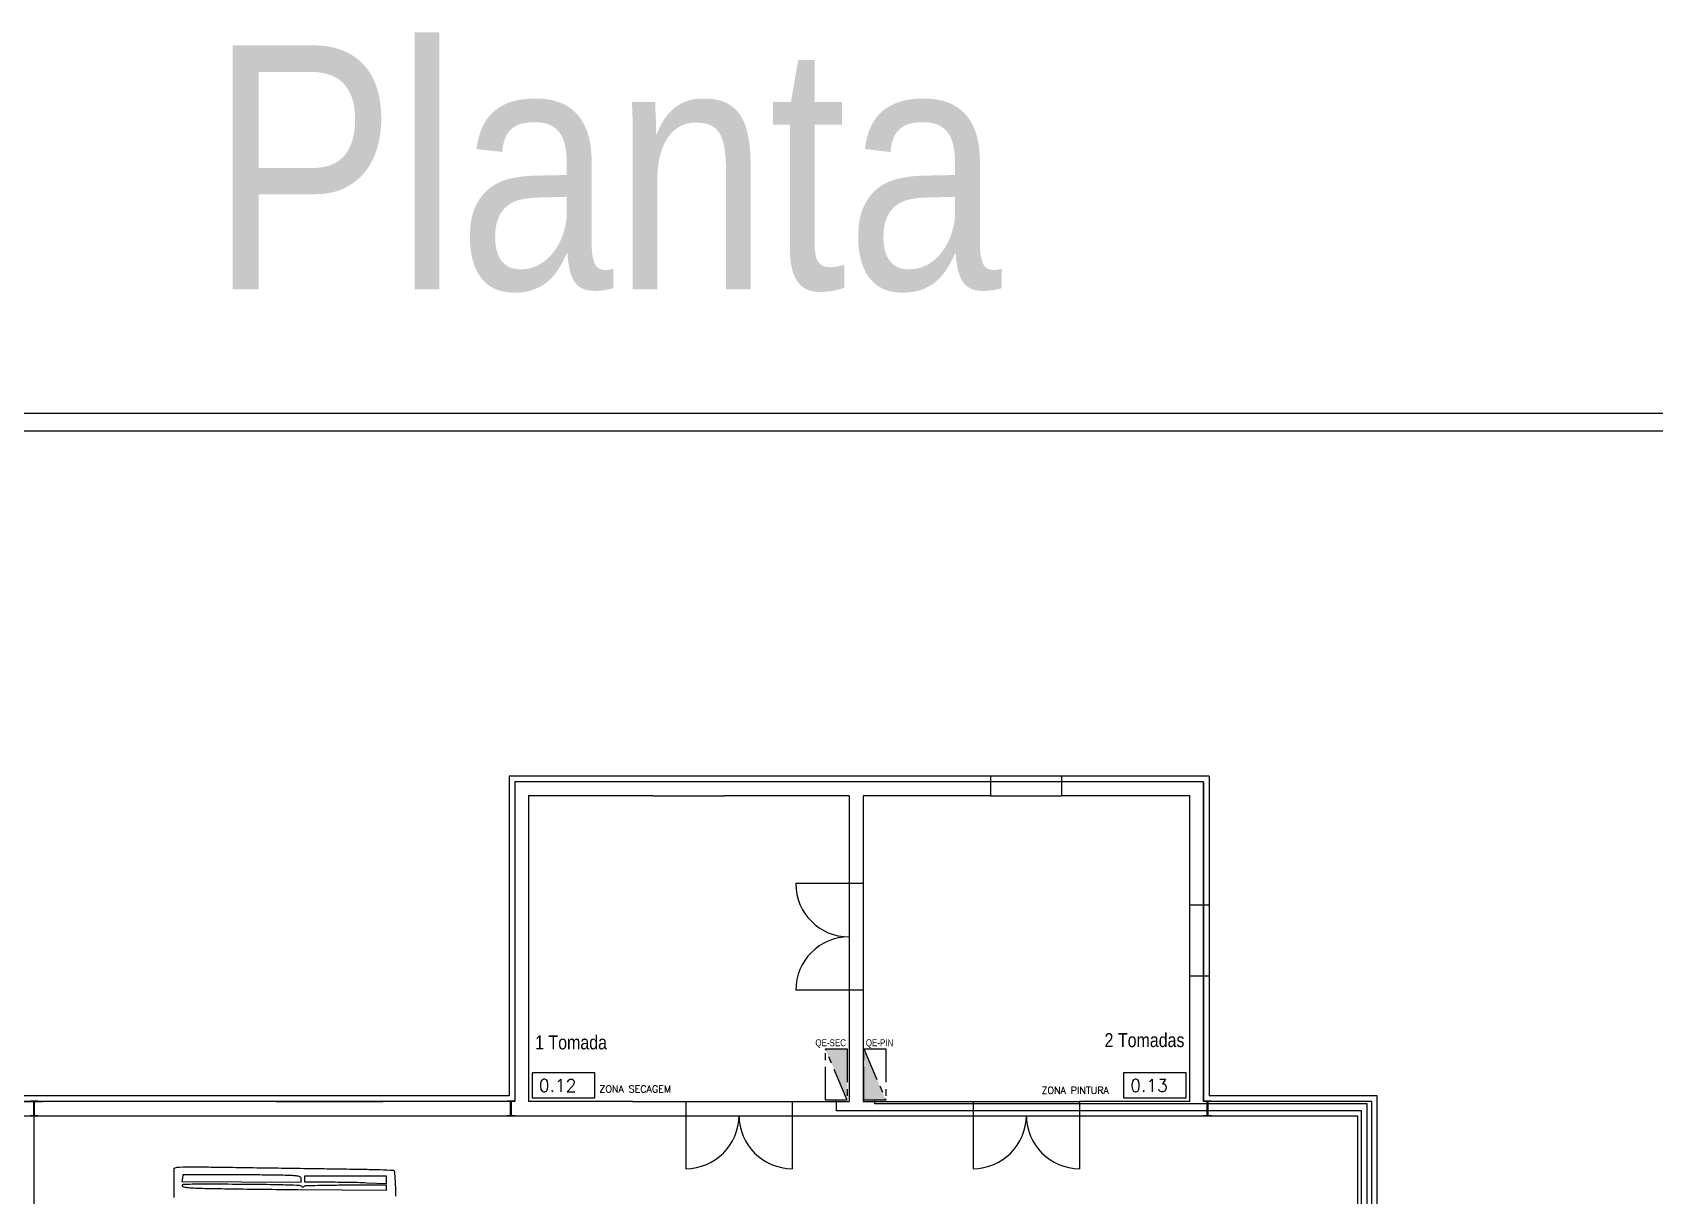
# Model space of a CAD drawing. Header units: millimetres. Extents: x -35961 to -35580, y 154458 to 154764.
# Drawn here: x -35925.67 to -35902.38, y 154665.17 to 154681.88 of the extents above; entities that cross this region are included whole.
import ezdxf

# ---------------------------------------------------------------- set-up
doc = ezdxf.new("R2010")
doc.units = ezdxf.units.MM
doc.header["$MEASUREMENT"] = 0
doc.linetypes.add('PHANTOM2', pattern=[31.75, 15.875, -3.175, 3.175, -3.175, 3.175, -3.175])
doc.layers.get('0').update_dxf_attribs({"color": 253})
for name, color, linetype in [('0_ARQ', 253, 'Continuous'), ('ELÉCTRICO', 255, 'Continuous'), ('LigacoesParciais', 10, 'Continuous'), ('NomeMáquinas', 41, 'Continuous'), ('NomesQuadros', 255, 'Continuous'), ('Projecto', 252, 'Continuous'), ('QuadrosEletricos', 80, 'Continuous')]:
    doc.layers.add(name, color=color, linetype=linetype)
doc.styles.add('ROMANS', font='romans')
doc.styles.get("Standard").update_dxf_attribs({"font": 'ARIALN.TTF'})

msp = doc.modelspace()

# ---------------------------------------------------------------- hatches: boundary and pattern name
at = {"layer": 'QuadrosEletricos', "linetype": 'PHANTOM2', "ltscale": 0.03}
h = msp.add_hatch(color=256, dxfattribs=at)
h.dxf.hatch_style = 1
h.paths.add_polyline_path([(-35913.971, 154667.281), (-35914.285, 154667.281), (-35913.971, 154666.545)])
h = msp.add_hatch(color=256, dxfattribs=at)
h.dxf.hatch_style = 1
h.paths.add_polyline_path([(-35913.733, 154666.545), (-35913.418, 154666.545), (-35913.733, 154667.281)])

# ---------------------------------------------------------------- linework, layer by layer
at = {"color": 0, "elevation": 0}
msp.add_lwpolyline([(-35923.636, 154665.147), (-35923.636, 154665.57), (-35923.591, 154665.581, -0.060605), (-35923.557, 154665.585, -0.000851), (-35923.35, 154665.586, -0.002362), (-35923.109, 154665.585, -0.001552), (-35922.833, 154665.581, 0.000164), (-35922.5, 154665.576, 0.000086), (-35922.088, 154665.57, 0.000086), (-35921.665, 154665.564, 0.000132), (-35921.3, 154665.559, -0.001295), (-35920.927, 154665.553, -0.004143), (-35920.678, 154665.547, -0.001139), (-35920.488, 154665.54, -0.313534), (-35920.476, 154665.53, -0.058252), (-35920.473, 154665.517, -0.00209), (-35920.469, 154665.466, -0.003824), (-35920.465, 154665.406, -0.002668), (-35920.461, 154665.338, -0.003309), (-35920.458, 154665.26, -0.002058), (-35920.455, 154665.168, -0.002065)], format="xyb", dxfattribs=at)
for points in [[(-35923.517, 154665.425), (-35923.522, 154665.376), (-35922.667, 154665.373), (-35921.812, 154665.369), (-35921.812, 154665.41, 0.090468), (-35921.816, 154665.432, 0.191633), (-35921.828, 154665.445, 0.080325), (-35921.853, 154665.453, 0.008269), (-35921.915, 154665.46, 0.02009), (-35921.986, 154665.464, 0.0011), (-35922.208, 154665.468, 0.001707), (-35922.472, 154665.471, 0.001246), (-35922.765, 154665.472), (-35923.511, 154665.474)], [(-35921.762, 154665.413), (-35921.762, 154665.371), (-35921.459, 154665.371, -0.002748), (-35921.323, 154665.37, -0.001681), (-35921.161, 154665.368, -0.001685), (-35921.002, 154665.365, -0.002997), (-35920.87, 154665.36), (-35920.584, 154665.35), (-35920.584, 154665.402), (-35920.584, 154665.454), (-35921.173, 154665.454), (-35921.762, 154665.454)], [(-35923.52, 154665.317, 0.302605), (-35923.511, 154665.304, 0.054511), (-35923.481, 154665.296, 0.026652), (-35923.427, 154665.289, 0.004685), (-35923.325, 154665.283, 0.008916), (-35923.195, 154665.278, 0.000569), (-35922.813, 154665.272, 0.000834), (-35922.359, 154665.266, 0.00062), (-35921.857, 154665.261), (-35920.584, 154665.251), (-35920.584, 154665.286), (-35920.584, 154665.322), (-35921.172, 154665.322, 0.001907), (-35921.433, 154665.321, 0.005355), (-35921.616, 154665.317, 0.001919), (-35921.756, 154665.313, 0.250155), (-35921.771, 154665.304, -0.122207), (-35921.777, 154665.298, -0.157795), (-35921.785, 154665.296, -0.108654), (-35921.795, 154665.299, -0.041173), (-35921.806, 154665.308, 0.16369), (-35921.836, 154665.319, 0.002961), (-35922.007, 154665.325, 0.004829), (-35922.255, 154665.331, 0.001095), (-35922.676, 154665.335, 0.000761), (-35923.16, 154665.339, 0.006577), (-35923.376, 154665.337, 0.00623), (-35923.505, 154665.332, 0.400778)]]:
    msp.add_lwpolyline(points, format="xyb", close=True, dxfattribs=at)
at = {"layer": '0_ARQ'}
for points in [[(-35960.843, 154676.407), (-35870.843, 154676.407), (-35870.843, 154617.207), (-35960.843, 154617.207)], [(-35870.843, 154617.207), (-35958.593, 154617.207), (-35958.593, 154676.407), (-35870.843, 154676.407)], [(-35871.093, 154617.457), (-35958.343, 154617.457), (-35958.343, 154676.157), (-35871.093, 154676.157)]]:
    msp.add_lwpolyline(points, close=True, dxfattribs=at)
at = {"layer": 'ELÉCTRICO', "color": 8, "linetype": 'Continuous', "ltscale": 0.03}
msp.add_line((-35925.649, 154666.324, 0), (-35925.649, 154638.926, 0), dxfattribs=at)
at = {"layer": 'LigacoesParciais', "color": 1, "linetype": 'Continuous', "ltscale": 0.03}
for p, q in [((-35914.128, 154666.39), (-35914.128, 154666.545, 0)), ((-35906.591, 154666.39), (-35914.128, 154666.39)), ((-35913.576, 154666.49), (-35913.576, 154666.545, 0)), ((-35906.507, 154666.49), (-35913.576, 154666.49)), ((-35906.591, 154639.171), (-35906.591, 154666.39)), ((-35906.507, 154639.122), (-35906.507, 154666.49))]:
    msp.add_line(p, q, dxfattribs=at)
at = {"layer": 'Projecto'}
for p, q in [((-35908.776, 154671.196, 0), (-35918.826, 154671.196, 0)), ((-35918.826, 154671.196, 0), (-35918.826, 154666.606, 0)), ((-35908.856, 154671.116, 0), (-35918.746, 154671.116, 0)), ((-35918.746, 154671.116, 0), (-35918.746, 154666.526, 0)), ((-35911.916, 154671.196, 0), (-35911.916, 154670.916, 0)), ((-35910.896, 154671.196, 0), (-35910.896, 154670.916, 0)), ((-35908.856, 154666.526, 0), (-35908.856, 154671.116, 0)), ((-35908.856, 154671.116, 0), (-35908.856, 154670.916, 0)), ((-35908.776, 154671.196, 0), (-35908.776, 154666.606, 0)), ((-35916.756, 154670.916, 0), (-35918.546, 154670.916, 0)), ((-35918.546, 154670.916, 0), (-35918.546, 154668.056, 0)), ((-35916.756, 154670.916, 0), (-35915.736, 154670.916, 0)), ((-35913.946, 154670.916, 0), (-35915.736, 154670.916, 0)), ((-35913.946, 154670.916, 0), (-35913.946, 154668.056, 0)), ((-35911.916, 154670.916, 0), (-35913.746, 154670.916, 0)), ((-35913.746, 154670.916, 0), (-35913.746, 154666.526, 0)), ((-35911.916, 154670.916, 0), (-35910.896, 154670.916, 0)), ((-35909.056, 154670.916, 0), (-35910.896, 154670.916, 0)), ((-35909.056, 154666.526, 0), (-35909.056, 154670.916, 0)), ((-35908.856, 154670.916, 0), (-35908.856, 154666.526, 0)), ((-35913.946, 154669.654, 0), (-35914.711, 154669.654, 0)), ((-35913.746, 154669.654, 0), (-35913.946, 154669.654, 0)), ((-35909.056, 154669.349, 0), (-35908.776, 154669.349, 0)), ((-35909.056, 154668.329, 0), (-35908.776, 154668.329, 0)), ((-35918.546, 154668.056, 0), (-35918.546, 154666.526, 0)), ((-35913.946, 154668.124, 0), (-35914.711, 154668.124, 0)), ((-35913.746, 154668.124, 0), (-35913.946, 154668.124, 0)), ((-35913.946, 154668.056, 0), (-35913.946, 154666.526, 0)), ((-35918.826, 154666.606, 0), (-35928.776, 154666.606, 0)), ((-35927.056, 154666.526, 0), (-35925.526, 154666.526, 0)), ((-35922.171, 154666.526, 0), (-35920.641, 154666.526, 0)), ((-35917.056, 154666.526, 0), (-35915.526, 154666.526, 0)), ((-35916.291, 154666.526, 0), (-35916.291, 154666.326, 0)), ((-35915.526, 154666.526, 0), (-35913.946, 154666.526, 0)), ((-35914.761, 154666.526, 0), (-35914.761, 154666.326, 0)), ((-35913.746, 154666.526, 0), (-35912.166, 154666.526, 0)), ((-35912.166, 154666.526, 0), (-35912.166, 154666.326, 0)), ((-35912.166, 154666.526, 0), (-35910.636, 154666.526, 0)), ((-35910.636, 154666.526, 0), (-35910.636, 154666.326, 0)), ((-35906.363, 154666.606, 0), (-35908.776, 154666.606, 0)), ((-35906.363, 154629.266, 0), (-35906.363, 154666.606, 0)), ((-35916.291, 154666.326, 0), (-35916.291, 154665.561, 0)), ((-35914.761, 154666.326, 0), (-35914.761, 154665.561, 0)), ((-35912.166, 154666.326, 0), (-35912.166, 154665.561, 0)), ((-35910.636, 154666.326, 0), (-35910.636, 154665.561, 0))]:
    msp.add_line(p, q, dxfattribs=at)
at = {"layer": 'Projecto', "elevation": 0}
for points in [[(-35917.596, 154666.936), (-35918.496, 154666.936), (-35918.496, 154666.576), (-35917.596, 154666.576)], [(-35909.106, 154666.936), (-35910.006, 154666.936), (-35910.006, 154666.576), (-35909.106, 154666.576)], [(-35925.591, 154666.535), (-35925.591, 154666.526), (-35925.643, 154666.526), (-35925.643, 154666.324), (-35925.591, 154666.324), (-35925.591, 154666.315), (-35925.701, 154666.315), (-35925.701, 154666.324), (-35925.649, 154666.324), (-35925.649, 154666.526), (-35925.701, 154666.526), (-35925.701, 154666.535), (-35925.701, 154666.535)], [(-35918.746, 154666.535), (-35918.746, 154666.526), (-35918.798, 154666.526), (-35918.798, 154666.324), (-35918.746, 154666.324), (-35918.746, 154666.315), (-35918.856, 154666.315), (-35918.856, 154666.324), (-35918.804, 154666.324), (-35918.804, 154666.526), (-35918.856, 154666.526), (-35918.856, 154666.535), (-35918.856, 154666.535)], [(-35908.746, 154666.535), (-35908.746, 154666.526), (-35908.798, 154666.526), (-35908.798, 154666.324), (-35908.746, 154666.324), (-35908.746, 154666.315), (-35908.856, 154666.315), (-35908.856, 154666.324), (-35908.804, 154666.324), (-35908.804, 154666.526), (-35908.856, 154666.526), (-35908.856, 154666.535), (-35908.856, 154666.535)]]:
    msp.add_lwpolyline(points, close=True, dxfattribs=at)
for points in [[(-35938.291, 154629.337), (-35906.443, 154629.337), (-35906.443, 154666.526), (-35908.856, 154666.526)], [(-35918.746, 154666.526), (-35928.856, 154666.526)], [(-35917.056, 154666.526), (-35918.546, 154666.526)], [(-35909.056, 154666.526), (-35910.636, 154666.526)], [(-35906.643, 154629.546), (-35906.643, 154666.315), (-35943.701, 154666.315), (-35943.701, 154638.926), (-35936.771, 154638.926)]]:
    msp.add_lwpolyline(points, dxfattribs=at)
at = {"layer": 'Projecto'}
for centre, start, end in [((-35913.946, 154669.654, 0), 180, 270), ((-35913.946, 154668.124, 0), 90, 180), ((-35916.291, 154666.326, 0), 270, 0), ((-35914.761, 154666.326, 0), 180, 270), ((-35912.166, 154666.326, 0), 270, 0), ((-35910.636, 154666.326, 0), 180, 270)]:
    msp.add_arc(centre, 0.765, start, end, dxfattribs=at)
at = {"layer": 'QuadrosEletricos', "linetype": 'PHANTOM2', "ltscale": 0.03}
for p, q in [((-35913.971, 154666.545, 0), (-35914.285, 154667.281, 0)), ((-35913.733, 154667.281, 0), (-35913.418, 154666.545, 0))]:
    msp.add_line(p, q, dxfattribs=at)
at = {"layer": 'QuadrosEletricos', "linetype": 'PHANTOM2', "ltscale": 0.03, "elevation": 0}
for points in [[(-35914.285, 154666.545), (-35914.285, 154667.281), (-35913.971, 154667.281), (-35913.971, 154666.545)], [(-35913.418, 154667.281), (-35913.418, 154666.545), (-35913.733, 154666.545), (-35913.733, 154667.281)]]:
    msp.add_lwpolyline(points, close=True, dxfattribs=at)

# ---------------------------------------------------------------- texts
at = {"color": 0, "style": 'ROMANS'}
for s, p in [('ZONA SECAGEM', (-35917.53, 154666.654, 0)), ('ZONA PINTURA', (-35911.184, 154666.636, 0))]:
    msp.add_text(s, height=0.1, dxfattribs=at).set_placement(p)
at = {"layer": 'ELÉCTRICO', "linetype": 'Continuous', "ltscale": 0.03}
msp.add_text('Planta', height=3.5, dxfattribs=at).set_placement((-35923.123, 154678.189))
at = {"layer": 'NomeMáquinas', "color": 7, "linetype": 'Continuous', "ltscale": 0.03, "true_color": 0xffffff, "char_height": 0.2, "attachment_point": 1}
for s, insert in [('1 Tomada', (-35918.453, 154667.474, 0)), ('2 Tomadas', (-35910.278, 154667.507, 0))]:
    msp.add_mtext_dynamic_manual_height_columns(s, width=24.02155, gutter_width=20.216, heights=[0], dxfattribs=dict(at, insert=insert))
at = {"layer": 'NomesQuadros', "color": 3, "linetype": 'PHANTOM2', "ltscale": 0.03}
for s, p in [('QE-SEC', (-35914.43, 154667.319, 0)), ('QE-PIN', (-35913.706, 154667.319, 0))]:
    msp.add_text(s, height=0.1, dxfattribs=at).set_placement(p)
at = {"layer": 'Projecto', "style": 'ROMANS'}
for s, p in [(' 0.12', (-35918.523, 154666.666, 0)), (' 0.13', (-35910.034, 154666.666, 0))]:
    msp.add_text(s, height=0.18, dxfattribs=at).set_placement(p)

doc.saveas('drawing.dxf')
